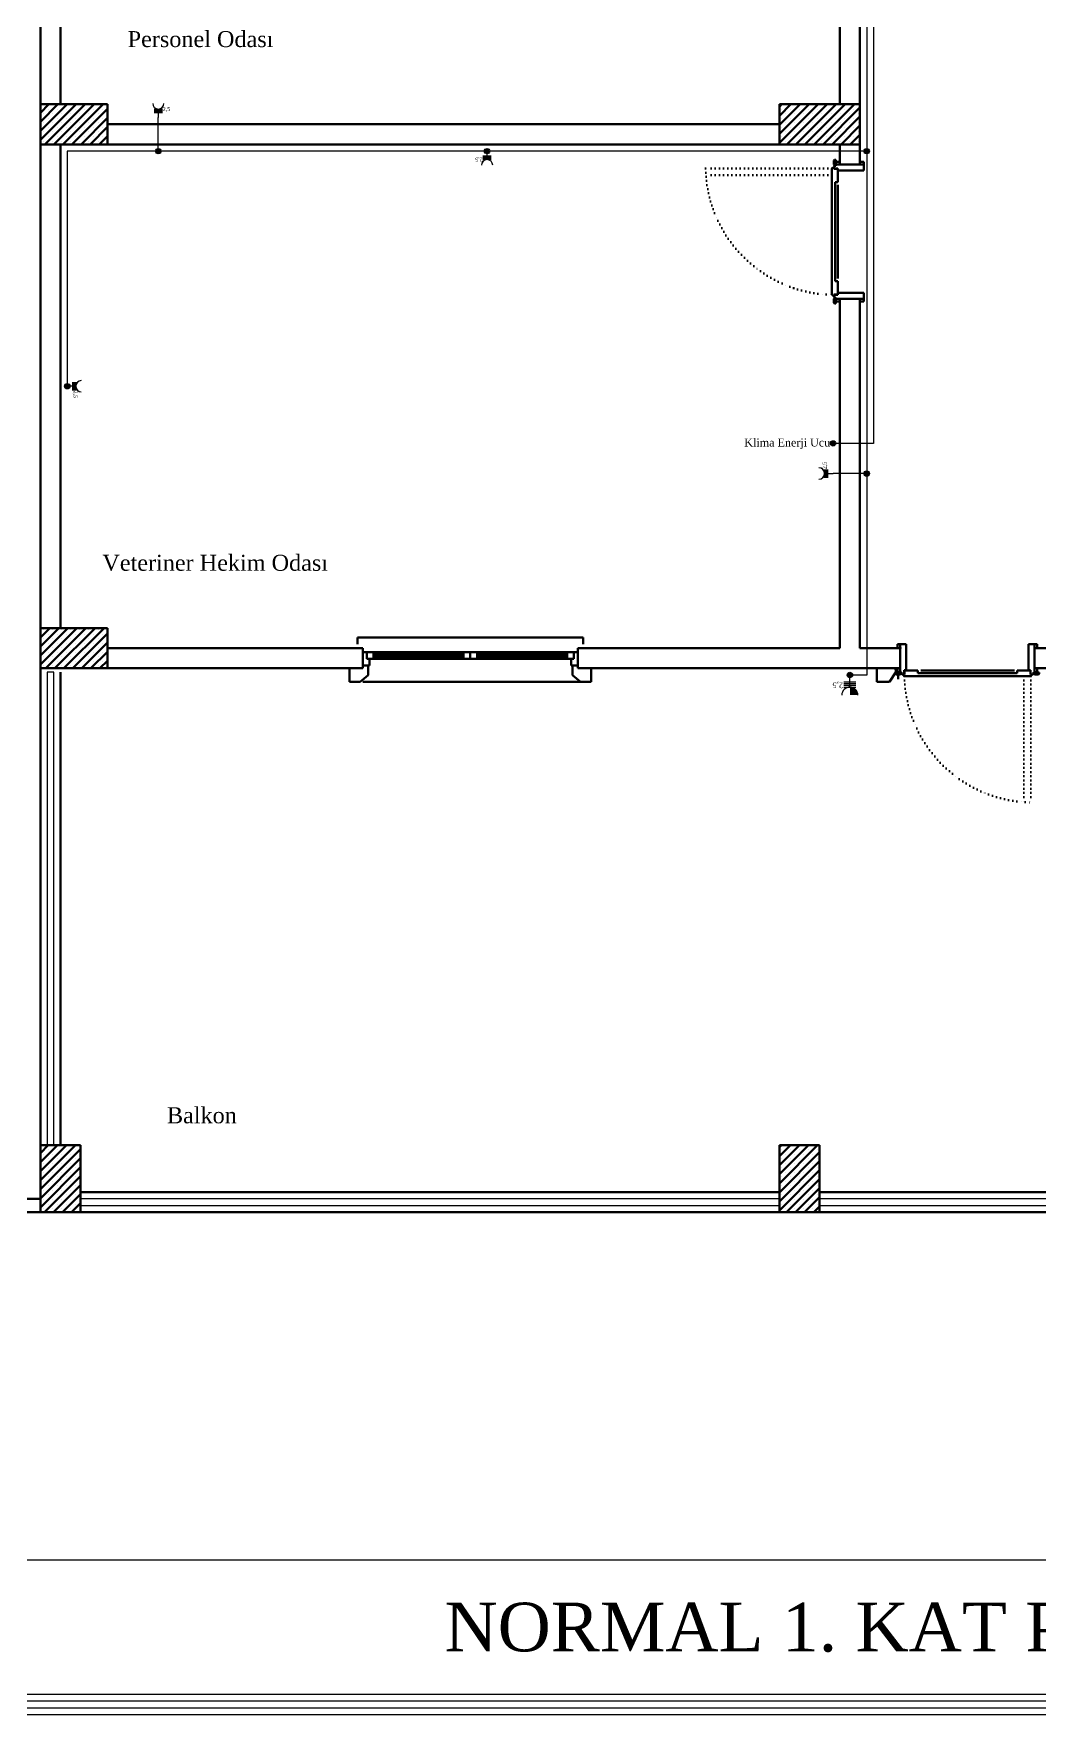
# Model space of a CAD drawing. Header units: millimetres. Extents: x 2046 to 14753, y 2361 to 29276.
# Drawn here: x 6636 to 7385, y 20202 to 21453 of the extents above; entities that cross this region are included whole.
import ezdxf

# ---------------------------------------------------------------- set-up
doc = ezdxf.new("R2010")
doc.units = ezdxf.units.MM
doc.linetypes.add('ACAD_ISO07W100', pattern=[3, 0, -3])
for name, color, linetype, lineweight in [('A.O. DUVAR', 7, 'Continuous', 50), ('priz', 12, 'Continuous', 25), ('yazi', 251, 'Continuous', 25)]:
    doc.layers.add(name, color=color, linetype=linetype, lineweight=lineweight)
doc.layers.add('aydınlatma', color=3, linetype='Continuous')
doc.layers.add('Sorti Kesiti', color=7, linetype='Continuous')
doc.styles.add('A.O. MALZEME', font='times.ttf', dxfattribs={"height": 10})
doc.styles.add('Elektrik Yazı', font='times.ttf')
doc.styles.add('Mimari Yazı', font='times.ttf')

# ---------------------------------------------------------------- blocks, each defined once
blk = doc.blocks.new('*U88')
at = {"layer": 'priz'}
for p, q in [((-5.2, 10.5), (5.2, 10.5)), ((-5.2, 9.2), (5.2, 9.2)), ((-5.2, 7.8), (5.2, 7.8)), ((-5.2, 6.4), (5.2, 6.4)), ((0, 10.5), (0, 0))]:
    blk.add_line(p, q, dxfattribs=at)
blk.add_arc((0, 17.5), 7, 180, 0, dxfattribs=at)
at = {"layer": 'Sorti Kesiti', "style": 'Mimari Yazı'}
blk.add_text('2,5', height=4.9, dxfattribs=at).set_placement((5.4, 8.1))
blk = doc.blocks.new('*U89')
at = {"layer": 'priz'}
for p, q in [((-5.2, 10.5), (5.2, 10.5)), ((-5.2, 9.2), (5.2, 9.2)), ((-5.2, 7.8), (5.2, 7.8)), ((-5.2, 6.4), (5.2, 6.4)), ((0, 10.5), (0, 0))]:
    blk.add_line(p, q, dxfattribs=at)
blk.add_arc((0, 17.5), 7, 180, 0, dxfattribs=at)
at = {"layer": 'Sorti Kesiti', "style": 'Mimari Yazı'}
blk.add_text('2,5', height=4.9, dxfattribs=at).set_placement((5.4, 8.1))
blk = doc.blocks.new('*U90')
at = {"layer": 'priz'}
for p, q in [((-5.2, 10.5), (5.2, 10.5)), ((-5.2, 9.2), (5.2, 9.2)), ((-5.2, 7.8), (5.2, 7.8)), ((-5.2, 6.4), (5.2, 6.4)), ((0, 10.5), (0, 0))]:
    blk.add_line(p, q, dxfattribs=at)
blk.add_arc((0, 17.5), 7, 180, 0, dxfattribs=at)
at = {"layer": 'Sorti Kesiti', "style": 'Mimari Yazı'}
blk.add_text('2,5', height=4.9, dxfattribs=at).set_placement((5.4, 8.1))
blk = doc.blocks.new('*U91')
at = {"layer": 'priz'}
for p, q in [((-5.2, 10.5), (5.2, 10.5)), ((-5.2, 9.2), (5.2, 9.2)), ((-5.2, 7.8), (5.2, 7.8)), ((-5.2, 6.4), (5.2, 6.4)), ((0, 10.5), (0, 0))]:
    blk.add_line(p, q, dxfattribs=at)
blk.add_arc((0, 17.5), 7, 180, 0, dxfattribs=at)
at = {"layer": 'Sorti Kesiti', "style": 'Mimari Yazı'}
blk.add_text('2,5', height=4.9, dxfattribs=at).set_placement((5.4, 8.1))
blk = doc.blocks.new('*U99')
at = {"layer": 'priz'}
for p, q in [((7.5, 15), (-7.5, 15)), ((-7.5, 12.9), (7.5, 12.9)), ((-7.5, 10.9), (7.5, 10.9)), ((-7.5, 8.9), (7.5, 8.9)), ((0, 15), (0, 0))]:
    blk.add_line(p, q, dxfattribs=at)
at = {"layer": 'priz', "const_width": 10}
blk.add_lwpolyline([(-5, 25, 0.414214), (0, 20, 1)], format="xyb", dxfattribs=at)
at = {"layer": 'priz'}
blk.add_arc((0, 25), 10, 180, 0, dxfattribs=at)
at = {"layer": 'Sorti Kesiti', "style": 'Mimari Yazı'}
blk.add_text('2,5', height=7, dxfattribs=at).set_placement((8.4, 9.3))
blk = doc.blocks.new('buat priz')
at = {"layer": 'aydınlatma'}
h = blk.add_hatch(color=1, dxfattribs=at)
h.set_gradient(color1=(153, 27, 30), color2=(248, 153, 30), tint=1)
edge = h.paths.add_edge_path()
edge.add_arc((0, 0), 2, 0, 360)
at = {"layer": 'aydınlatma', "color": 1}
blk.add_circle((0, 0), 2, dxfattribs=at)

msp = doc.modelspace()

# ---------------------------------------------------------------- linework, layer by layer
at = {"layer": 'A.O. DUVAR'}
for p, q in [((7236.152, 21655.858), (7236.152, 21400.858)), ((7251.152, 21400.858), (7251.152, 21655.858)), ((6641.152, 21400.858), (6641.152, 21505.858)), ((6656.152, 21505.858), (6656.152, 21400.858)), ((6641.152, 21450.858), (6641.152, 20575.858)), ((6641.152, 21370.858), (6641.152, 21400.858)), ((6641.152, 21400.858), (6691.152, 21400.858)), ((6656.152, 21400.858), (6641.152, 21400.858)), ((6691.152, 21400.858), (6691.152, 21370.858)), ((7191.152, 21400.858), (7251.152, 21400.858)), ((7191.152, 21370.858), (7191.152, 21400.858)), ((7191.152, 21400.858), (7251.152, 21400.858)), ((7191.152, 21370.858), (7191.152, 21400.858)), ((7236.152, 21400.858), (7251.152, 21400.858)), ((7251.152, 21400.858), (7251.152, 21370.858)), ((7251.152, 21400.858), (7251.152, 21370.858)), ((6691.152, 21385.858), (7191.152, 21385.858)), ((6691.152, 21370.858), (6691.152, 21385.858)), ((7191.152, 21385.858), (7191.152, 21370.858)), ((6691.152, 21370.858), (6641.152, 21370.858)), ((6641.152, 21010.858), (6641.152, 21370.858)), ((6641.152, 21370.858), (6656.152, 21370.858)), ((6656.152, 21370.858), (6656.152, 21010.858)), ((7191.152, 21370.858), (6691.152, 21370.858)), ((7251.152, 21370.858), (7191.152, 21370.858)), ((7251.152, 21370.858), (7191.152, 21370.858)), ((7232.152, 21359.336), (7231.652, 21358.836)), ((7233.102, 21359.336), (7232.152, 21359.336)), ((7233.102, 21355.336), (7233.102, 21359.336)), ((7236.152, 21370.858), (7251.152, 21370.858)), ((7236.152, 21355.858), (7236.152, 21370.858)), ((7251.152, 21370.858), (7251.152, 21355.858)), ((7230.225, 21352.911), (7231.091, 21353.411)), ((7230.225, 21258.858), (7230.225, 21352.911)), ((7231.091, 21353.411), (7231.591, 21353.411)), ((7231.591, 21353.411), (7231.591, 21352.786)), ((7234.591, 21352.786), (7231.591, 21352.786)), ((7231.652, 21358.836), (7231.652, 21355.836)), ((7231.652, 21355.836), (7232.152, 21355.336)), ((7231.652, 21354.411), (7232.152, 21354.911)), ((7231.652, 21352.858), (7231.652, 21354.411)), ((7234.652, 21352.858), (7231.652, 21352.858)), ((7232.152, 21355.336), (7233.102, 21355.336)), ((7232.152, 21354.911), (7233.152, 21354.911)), ((7233.152, 21355.858), (7233.152, 21357.858)), ((7233.152, 21357.858), (7236.152, 21357.858)), ((7233.152, 21354.911), (7233.152, 21355.858)), ((7233.152, 21355.858), (7236.152, 21355.858)), ((7234.591, 21352.786), (7234.591, 21349.858)), ((7234.591, 21349.858), (7234.591, 21342.858)), ((7234.652, 21351.358), (7234.652, 21352.858)), ((7254.152, 21351.358), (7234.652, 21351.358)), ((7236.152, 21357.858), (7236.152, 21355.858)), ((7236.152, 21355.858), (7251.152, 21355.858)), ((7251.152, 21355.858), (7236.152, 21355.858)), ((7254.152, 21357.858), (7251.152, 21357.858)), ((7251.152, 21357.858), (7251.152, 21355.858)), ((7251.152, 21355.858), (7254.152, 21355.858)), ((7254.152, 21355.858), (7254.152, 21357.858)), ((7254.152, 21355.858), (7254.152, 21351.358)), ((7232.591, 21342.858), (7232.591, 21269.043)), ((7234.586, 21342.858), (7232.591, 21342.858)), ((7234.591, 21340.858), (7234.591, 21271.043)), ((7234.591, 21269.043), (7232.591, 21269.043)), ((7234.591, 21269.043), (7234.591, 21259.043)), ((7254.152, 21260.358), (7234.652, 21260.358)), ((7234.652, 21260.358), (7234.652, 21258.858)), ((7254.152, 21255.858), (7254.152, 21260.358)), ((7231.091, 21258.358), (7230.225, 21258.858)), ((7231.591, 21258.358), (7231.091, 21258.358)), ((7231.591, 21258.358), (7231.591, 21259.043)), ((7231.591, 21259.043), (7234.591, 21259.043)), ((7234.652, 21258.858), (7231.652, 21258.858)), ((7231.652, 21258.858), (7231.652, 21257.381)), ((7231.652, 21257.381), (7232.152, 21256.881)), ((7231.652, 21255.881), (7232.152, 21256.381)), ((7231.652, 21252.881), (7231.652, 21255.881)), ((7232.152, 21252.381), (7231.652, 21252.881)), ((7232.152, 21256.881), (7233.152, 21256.881)), ((7232.152, 21256.381), (7233.102, 21256.381)), ((7233.102, 21252.381), (7232.152, 21252.381)), ((7233.102, 21256.381), (7233.102, 21252.381)), ((7233.152, 21256.881), (7233.152, 21255.858)), ((7233.152, 21255.858), (7236.152, 21255.858)), ((7233.152, 21255.858), (7233.152, 21253.858)), ((7233.152, 21253.858), (7236.152, 21253.858)), ((7236.152, 21255.858), (7251.152, 21255.858)), ((7236.152, 21253.858), (7236.152, 21255.858)), ((7236.152, 20995.858), (7236.152, 21255.858)), ((7236.152, 21255.858), (7251.152, 21255.858)), ((7251.152, 21253.858), (7251.152, 21255.858)), ((7251.152, 21255.858), (7254.152, 21255.858)), ((7251.152, 21255.858), (7251.152, 20995.858)), ((7254.152, 21253.858), (7251.152, 21253.858)), ((7254.152, 21255.858), (7254.152, 21253.858)), ((6641.152, 20980.858), (6641.152, 21010.858)), ((6641.152, 21010.858), (6691.152, 21010.858)), ((6656.152, 21010.858), (6641.152, 21010.858)), ((6691.152, 21010.858), (6691.152, 20980.858)), ((6877.146, 20998.858), (6877.146, 21003.858)), ((6877.146, 21003.858), (7045.146, 21003.858)), ((6877.146, 20998.858), (6877.146, 21003.858)), ((6877.146, 21003.858), (7045.146, 21003.858)), ((7045.146, 21003.858), (7045.146, 20998.858)), ((7045.146, 21003.858), (7045.146, 20998.858)), ((7281.152, 20998.858), (7279.152, 20998.858)), ((7279.152, 20998.858), (7279.152, 20995.858)), ((7281.152, 20998.858), (7285.652, 20998.858)), ((7281.152, 20995.858), (7281.152, 20998.858)), ((7285.652, 20998.858), (7285.652, 20979.358)), ((7376.652, 20998.858), (7376.652, 20979.358)), ((7381.152, 20998.858), (7376.652, 20998.858)), ((7381.152, 20998.858), (7383.152, 20998.858)), ((7381.152, 20995.858), (7381.152, 20998.858)), ((7383.152, 20998.858), (7383.152, 20995.858)), ((6691.152, 20980.858), (6691.152, 20995.858)), ((6691.152, 20995.858), (6881.146, 20995.858)), ((6881.146, 20995.858), (6881.146, 20980.858)), ((6881.146, 20982.858), (6881.146, 20992.858)), ((6881.146, 20992.858), (6884.146, 20992.858)), ((6881.146, 20982.858), (6881.146, 20992.858)), ((6881.146, 20992.858), (6884.146, 20992.858)), ((6884.146, 20992.858), (6884.146, 20987.858)), ((6884.146, 20992.858), (6889.146, 20992.858)), ((6884.146, 20987.858), (6884.146, 20992.858)), ((6884.146, 20992.858), (6884.146, 20987.858)), ((6884.146, 20992.858), (6889.146, 20992.858)), ((6884.146, 20987.858), (6884.146, 20992.858)), ((6884.146, 20987.858), (6886.146, 20987.858)), ((6889.146, 20987.858), (6884.146, 20987.858)), ((6884.146, 20987.858), (6886.146, 20987.858)), ((6889.146, 20987.858), (6884.146, 20987.858)), ((6886.146, 20987.858), (6886.146, 20982.858)), ((6886.146, 20987.858), (6886.146, 20982.858)), ((6889.146, 20992.858), (6956.146, 20992.858)), ((6889.146, 20992.858), (6889.146, 20987.858)), ((6889.146, 20992.858), (6956.146, 20992.858)), ((6889.146, 20992.858), (6889.146, 20987.858)), ((6889.146, 20991.358), (6956.146, 20991.358)), ((6889.146, 20991.358), (6956.146, 20991.358)), ((6889.146, 20990.358), (6956.146, 20990.358)), ((6889.146, 20990.358), (6956.146, 20990.358)), ((6889.146, 20989.358), (6956.146, 20989.358)), ((6889.146, 20989.358), (6956.146, 20989.358)), ((6956.146, 20987.858), (6889.146, 20987.858)), ((6956.146, 20987.858), (6889.146, 20987.858)), ((6956.146, 20992.858), (6961.146, 20992.858)), ((6956.146, 20987.858), (6956.146, 20992.858)), ((6956.146, 20992.858), (6961.146, 20992.858)), ((6956.146, 20987.858), (6956.146, 20992.858)), ((6961.146, 20987.858), (6956.146, 20987.858)), ((6961.146, 20987.858), (6956.146, 20987.858)), ((6961.146, 20992.858), (6961.146, 20987.858)), ((6966.146, 20992.858), (6961.146, 20992.858)), ((6961.146, 20992.858), (6961.146, 20987.858)), ((6961.146, 20992.858), (6961.146, 20987.858)), ((6966.146, 20992.858), (6961.146, 20992.858)), ((6961.146, 20992.858), (6961.146, 20987.858)), ((6961.146, 20987.858), (6966.146, 20987.858)), ((6961.146, 20987.858), (6966.146, 20987.858)), ((7033.146, 20992.858), (6966.146, 20992.858)), ((6966.146, 20987.858), (6966.146, 20992.858)), ((7033.146, 20992.858), (6966.146, 20992.858)), ((6966.146, 20987.858), (6966.146, 20992.858)), ((7033.146, 20991.358), (6966.146, 20991.358)), ((7033.146, 20991.358), (6966.146, 20991.358)), ((7033.146, 20990.358), (6966.146, 20990.358)), ((7033.146, 20990.358), (6966.146, 20990.358)), ((7033.146, 20989.358), (6966.146, 20989.358)), ((7033.146, 20989.358), (6966.146, 20989.358)), ((6966.146, 20987.858), (7033.146, 20987.858)), ((6966.146, 20987.858), (7033.146, 20987.858)), ((7038.146, 20992.858), (7033.146, 20992.858)), ((7033.146, 20992.858), (7033.146, 20987.858)), ((7038.146, 20992.858), (7033.146, 20992.858)), ((7033.146, 20992.858), (7033.146, 20987.858)), ((7033.146, 20987.858), (7038.146, 20987.858)), ((7033.146, 20987.858), (7038.146, 20987.858)), ((7038.146, 20987.858), (7036.146, 20987.858)), ((7036.146, 20987.858), (7036.146, 20982.858)), ((7038.146, 20987.858), (7036.146, 20987.858)), ((7036.146, 20987.858), (7036.146, 20982.858)), ((7041.146, 20992.858), (7038.146, 20992.858)), ((7038.146, 20992.858), (7038.146, 20987.858)), ((7038.146, 20987.858), (7038.146, 20992.858)), ((7041.146, 20992.858), (7038.146, 20992.858)), ((7038.146, 20992.858), (7038.146, 20987.858)), ((7038.146, 20987.858), (7038.146, 20992.858)), ((7041.146, 20995.858), (7236.152, 20995.858)), ((7041.146, 20980.858), (7041.146, 20995.858)), ((7041.146, 20982.858), (7041.146, 20992.858)), ((7041.146, 20982.858), (7041.146, 20992.858)), ((7251.152, 20995.858), (7281.152, 20995.858)), ((7279.152, 20995.858), (7281.152, 20995.858)), ((7281.152, 20980.858), (7281.152, 20995.858)), ((7281.152, 20995.858), (7281.152, 20980.858)), ((7381.152, 20980.858), (7381.152, 20995.858)), ((7383.152, 20995.858), (7381.152, 20995.858)), ((7381.152, 20995.858), (7381.152, 20980.858)), ((7401.152, 20995.858), (7381.152, 20995.858)), ((6691.152, 20980.858), (6641.152, 20980.858)), ((6641.152, 20575.858), (6641.152, 20977.858)), ((6656.152, 20625.858), (6656.152, 20977.858)), ((6881.146, 20980.858), (6691.152, 20980.858)), ((6886.146, 20982.858), (6881.146, 20982.858)), ((6886.146, 20982.858), (6881.146, 20982.858)), ((7036.146, 20982.858), (7041.146, 20982.858)), ((7036.146, 20982.858), (7041.146, 20982.858)), ((7236.152, 20980.858), (7041.146, 20980.858)), ((7251.152, 20980.858), (7236.152, 20980.858)), ((7236.152, 20980.858), (7236.152, 20980.858)), ((7281.152, 20980.858), (7251.152, 20980.858)), ((7251.152, 20980.858), (7251.152, 20980.858)), ((7281.675, 20977.808), (7277.675, 20977.808)), ((7277.675, 20977.808), (7277.675, 20976.858)), ((7277.675, 20976.858), (7278.175, 20976.358)), ((7278.175, 20976.358), (7281.175, 20976.358)), ((7279.152, 20977.858), (7279.152, 20980.858)), ((7279.152, 20980.858), (7281.152, 20980.858)), ((7281.152, 20977.858), (7279.152, 20977.858)), ((7279.675, 20977.808), (7279.675, 20972.858)), ((7281.152, 20977.858), (7281.152, 20980.858)), ((7282.175, 20977.858), (7281.152, 20977.858)), ((7281.175, 20976.358), (7281.675, 20976.858)), ((7281.675, 20976.858), (7281.675, 20977.808)), ((7282.175, 20976.858), (7282.175, 20977.858)), ((7282.675, 20976.358), (7282.175, 20976.858)), ((7284.152, 20976.358), (7282.675, 20976.358)), ((7283.652, 20976.297), (7283.652, 20975.797)), ((7283.652, 20976.297), (7284.337, 20976.297)), ((7283.652, 20975.797), (7284.152, 20974.931)), ((7285.652, 20979.358), (7284.152, 20979.358)), ((7284.152, 20979.358), (7284.152, 20976.358)), ((7284.152, 20974.931), (7378.205, 20974.931)), ((7284.337, 20976.297), (7284.337, 20979.297)), ((7294.337, 20979.297), (7284.337, 20979.297)), ((7294.337, 20979.297), (7294.337, 20977.297)), ((7368.152, 20977.297), (7294.337, 20977.297)), ((7366.152, 20979.297), (7296.337, 20979.297)), ((7375.152, 20979.297), (7368.152, 20979.297)), ((7368.152, 20979.292), (7368.152, 20977.297)), ((7378.08, 20979.297), (7375.152, 20979.297)), ((7376.652, 20979.358), (7378.152, 20979.358)), ((7378.08, 20979.297), (7378.08, 20976.297)), ((7378.705, 20976.297), (7378.08, 20976.297)), ((7378.152, 20979.358), (7378.152, 20976.358)), ((7378.152, 20976.358), (7379.705, 20976.358)), ((7378.205, 20974.931), (7378.705, 20975.797)), ((7378.705, 20975.797), (7378.705, 20976.297)), ((7379.705, 20976.358), (7380.205, 20976.858)), ((7380.205, 20977.858), (7381.152, 20977.858)), ((7380.205, 20976.858), (7380.205, 20977.858)), ((7380.63, 20977.808), (7384.63, 20977.808)), ((7380.63, 20976.858), (7380.63, 20977.808)), ((7381.13, 20976.358), (7380.63, 20976.858)), ((7384.13, 20976.358), (7381.13, 20976.358)), ((7383.152, 20980.858), (7381.152, 20980.858)), ((7381.152, 20977.858), (7381.152, 20980.858)), ((7381.152, 20980.858), (7401.152, 20980.858)), ((7381.152, 20977.858), (7383.152, 20977.858)), ((7383.152, 20977.858), (7383.152, 20980.858)), ((7384.63, 20976.858), (7384.13, 20976.358)), ((7384.63, 20977.808), (7384.63, 20976.858)), ((6881.131, 20970.858), (7043.161, 20970.858)), ((6881.131, 20970.858), (7043.161, 20970.858)), ((6641.152, 20625.858), (6671.152, 20625.858)), ((6641.152, 20575.858), (6641.152, 20625.858)), ((6671.152, 20625.858), (6671.152, 20575.858)), ((7191.152, 20625.858), (7221.152, 20625.858)), ((7191.152, 20575.858), (7191.152, 20625.858)), ((7191.152, 20575.858), (7191.152, 20625.858)), ((7191.152, 20625.858), (7221.152, 20625.858)), ((7221.152, 20625.858), (7221.152, 20575.858)), ((7221.152, 20625.858), (7221.152, 20575.858)), ((6101.152, 20585.858), (6641.152, 20585.858)), ((7191.152, 20590.858), (6671.152, 20590.858)), ((7401.152, 20590.858), (7221.152, 20590.858)), ((6091.152, 20575.858), (6641.152, 20575.858)), ((8041.152, 20575.858), (6641.152, 20575.858)), ((6641.152, 20575.858), (6641.152, 20575.858)), ((6671.152, 20575.858), (6641.152, 20575.858)), ((7221.152, 20575.858), (7191.152, 20575.858)), ((7221.152, 20575.858), (7191.152, 20575.858))]:
    msp.add_line(p, q, dxfattribs=at)
at = {"layer": 'A.O. DUVAR', "linetype": 'Continuous', "ltscale": 10}
for p, q in [((6641.152, 21394.47), (6647.541, 21400.858)), ((6641.152, 21387.735), (6654.276, 21400.858)), ((6641.152, 21381), (6661.011, 21400.858)), ((6641.152, 21374.264), (6667.746, 21400.858)), ((6643.66, 21400.345), (6643.66, 21400.345)), ((6644.481, 21370.858), (6674.481, 21400.858)), ((6647.027, 21396.977), (6647.027, 21396.977)), ((6650.395, 21400.345), (6650.395, 21400.345)), ((6651.217, 21370.858), (6681.217, 21400.858)), ((6653.762, 21396.977), (6653.762, 21396.977)), ((6657.13, 21400.345), (6657.13, 21400.345)), ((6657.952, 21370.858), (6687.952, 21400.858)), ((6660.497, 21396.977), (6660.497, 21396.977)), ((6663.865, 21400.345), (6663.865, 21400.345)), ((6664.687, 21370.858), (6691.152, 21397.324)), ((6667.233, 21396.977), (6667.233, 21396.977)), ((6670.6, 21400.345), (6670.6, 21400.345)), ((6673.968, 21396.977), (6673.968, 21396.977)), ((6677.335, 21400.345), (6677.335, 21400.345)), ((6680.703, 21396.977), (6680.703, 21396.977)), ((6684.071, 21400.345), (6684.071, 21400.345)), ((6687.438, 21396.977), (6687.438, 21396.977)), ((6690.806, 21400.345), (6690.806, 21400.345)), ((7191.152, 21398.919), (7193.091, 21400.858)), ((7191.152, 21392.184), (7199.826, 21400.858)), ((7191.152, 21385.449), (7206.562, 21400.858)), ((7191.152, 21378.714), (7213.297, 21400.858)), ((7191.152, 21371.979), (7220.032, 21400.858)), ((7192.578, 21396.977), (7192.578, 21396.977)), ((7195.945, 21400.345), (7195.945, 21400.345)), ((7196.767, 21370.858), (7226.767, 21400.858)), ((7199.313, 21396.977), (7199.313, 21396.977)), ((7202.68, 21400.345), (7202.68, 21400.345)), ((7203.502, 21370.858), (7233.502, 21400.858)), ((7206.048, 21396.977), (7206.048, 21396.977)), ((7209.416, 21400.345), (7209.416, 21400.345)), ((7210.238, 21370.858), (7240.238, 21400.858)), ((7212.783, 21396.977), (7212.783, 21396.977)), ((7216.151, 21400.345), (7216.151, 21400.345)), ((7216.973, 21370.858), (7246.973, 21400.858)), ((7219.518, 21396.977), (7219.518, 21396.977)), ((7222.886, 21400.345), (7222.886, 21400.345)), ((7223.708, 21370.858), (7251.152, 21398.303)), ((7226.254, 21396.977), (7226.254, 21396.977)), ((7229.621, 21400.345), (7229.621, 21400.345)), ((7232.989, 21396.977), (7232.989, 21396.977)), ((7236.356, 21400.345), (7236.356, 21400.345)), ((7239.724, 21396.977), (7239.724, 21396.977)), ((7243.092, 21400.345), (7243.092, 21400.345)), ((7246.459, 21396.977), (7246.459, 21396.977)), ((7249.827, 21400.345), (7249.827, 21400.345)), ((6643.66, 21393.61), (6643.66, 21393.61)), ((6643.66, 21386.874), (6643.66, 21386.874)), ((6647.027, 21390.242), (6647.027, 21390.242)), ((6650.395, 21393.61), (6650.395, 21393.61)), ((6650.395, 21386.874), (6650.395, 21386.874)), ((6653.762, 21390.242), (6653.762, 21390.242)), ((6657.13, 21393.61), (6657.13, 21393.61)), ((6657.13, 21386.874), (6657.13, 21386.874)), ((6660.497, 21390.242), (6660.497, 21390.242)), ((6663.865, 21393.61), (6663.865, 21393.61)), ((6663.865, 21386.874), (6663.865, 21386.874)), ((6667.233, 21390.242), (6667.233, 21390.242)), ((6670.6, 21393.61), (6670.6, 21393.61)), ((6670.6, 21386.874), (6670.6, 21386.874)), ((6671.422, 21370.858), (6691.152, 21390.588)), ((6673.968, 21390.242), (6673.968, 21390.242)), ((6677.335, 21393.61), (6677.335, 21393.61)), ((6677.335, 21386.874), (6677.335, 21386.874)), ((6680.703, 21390.242), (6680.703, 21390.242)), ((6684.071, 21393.61), (6684.071, 21393.61)), ((6684.071, 21386.874), (6684.071, 21386.874)), ((6687.438, 21390.242), (6687.438, 21390.242)), ((6690.806, 21393.61), (6690.806, 21393.61)), ((6690.806, 21386.874), (6690.806, 21386.874)), ((7192.578, 21390.242), (7192.578, 21390.242)), ((7195.945, 21393.61), (7195.945, 21393.61)), ((7195.945, 21386.874), (7195.945, 21386.874)), ((7199.313, 21390.242), (7199.313, 21390.242)), ((7202.68, 21393.61), (7202.68, 21393.61)), ((7202.68, 21386.874), (7202.68, 21386.874)), ((7206.048, 21390.242), (7206.048, 21390.242)), ((7209.416, 21393.61), (7209.416, 21393.61)), ((7209.416, 21386.874), (7209.416, 21386.874)), ((7212.783, 21390.242), (7212.783, 21390.242)), ((7216.151, 21393.61), (7216.151, 21393.61)), ((7216.151, 21386.874), (7216.151, 21386.874)), ((7219.518, 21390.242), (7219.518, 21390.242)), ((7222.886, 21393.61), (7222.886, 21393.61)), ((7222.886, 21386.874), (7222.886, 21386.874)), ((7226.254, 21390.242), (7226.254, 21390.242)), ((7229.621, 21393.61), (7229.621, 21393.61)), ((7229.621, 21386.874), (7229.621, 21386.874)), ((7230.443, 21370.858), (7251.152, 21391.568)), ((7232.989, 21390.242), (7232.989, 21390.242)), ((7236.356, 21393.61), (7236.356, 21393.61)), ((7236.356, 21386.874), (7236.356, 21386.874)), ((7237.178, 21370.858), (7251.152, 21384.832)), ((7239.724, 21390.242), (7239.724, 21390.242)), ((7243.092, 21393.61), (7243.092, 21393.61)), ((7243.092, 21386.874), (7243.092, 21386.874)), ((7246.459, 21390.242), (7246.459, 21390.242)), ((7249.827, 21393.61), (7249.827, 21393.61)), ((7249.827, 21386.874), (7249.827, 21386.874)), ((6643.66, 21380.139), (6643.66, 21380.139)), ((6643.66, 21373.404), (6643.66, 21373.404)), ((6647.027, 21383.507), (6647.027, 21383.507)), ((6647.027, 21376.772), (6647.027, 21376.772)), ((6650.395, 21380.139), (6650.395, 21380.139)), ((6650.395, 21373.404), (6650.395, 21373.404)), ((6653.762, 21383.507), (6653.762, 21383.507)), ((6653.762, 21376.772), (6653.762, 21376.772)), ((6657.13, 21380.139), (6657.13, 21380.139)), ((6657.13, 21373.404), (6657.13, 21373.404)), ((6660.497, 21383.507), (6660.497, 21383.507)), ((6660.497, 21376.772), (6660.497, 21376.772)), ((6663.865, 21380.139), (6663.865, 21380.139)), ((6663.865, 21373.404), (6663.865, 21373.404)), ((6667.233, 21383.507), (6667.233, 21383.507)), ((6667.233, 21376.772), (6667.233, 21376.772)), ((6670.6, 21380.139), (6670.6, 21380.139)), ((6670.6, 21373.404), (6670.6, 21373.404)), ((6673.968, 21383.507), (6673.968, 21383.507)), ((6673.968, 21376.772), (6673.968, 21376.772)), ((6677.335, 21380.139), (6677.335, 21380.139)), ((6677.335, 21373.404), (6677.335, 21373.404)), ((6678.157, 21370.858), (6691.152, 21383.853)), ((6680.703, 21383.507), (6680.703, 21383.507)), ((6680.703, 21376.772), (6680.703, 21376.772)), ((6684.071, 21380.139), (6684.071, 21380.139)), ((6684.071, 21373.404), (6684.071, 21373.404)), ((6684.893, 21370.858), (6691.152, 21377.118)), ((6687.438, 21383.507), (6687.438, 21383.507)), ((6687.438, 21376.772), (6687.438, 21376.772)), ((6690.806, 21380.139), (6690.806, 21380.139)), ((6690.806, 21373.404), (6690.806, 21373.404)), ((7192.578, 21383.507), (7192.578, 21383.507)), ((7192.578, 21376.772), (7192.578, 21376.772)), ((7195.945, 21380.139), (7195.945, 21380.139)), ((7195.945, 21373.404), (7195.945, 21373.404)), ((7199.313, 21383.507), (7199.313, 21383.507)), ((7199.313, 21376.772), (7199.313, 21376.772)), ((7202.68, 21380.139), (7202.68, 21380.139)), ((7202.68, 21373.404), (7202.68, 21373.404)), ((7206.048, 21383.507), (7206.048, 21383.507)), ((7206.048, 21376.772), (7206.048, 21376.772)), ((7209.416, 21380.139), (7209.416, 21380.139)), ((7209.416, 21373.404), (7209.416, 21373.404)), ((7212.783, 21383.507), (7212.783, 21383.507)), ((7212.783, 21376.772), (7212.783, 21376.772)), ((7216.151, 21380.139), (7216.151, 21380.139)), ((7216.151, 21373.404), (7216.151, 21373.404)), ((7219.518, 21383.507), (7219.518, 21383.507)), ((7219.518, 21376.772), (7219.518, 21376.772)), ((7222.886, 21380.139), (7222.886, 21380.139)), ((7222.886, 21373.404), (7222.886, 21373.404)), ((7226.254, 21383.507), (7226.254, 21383.507)), ((7226.254, 21376.772), (7226.254, 21376.772)), ((7229.621, 21380.139), (7229.621, 21380.139)), ((7229.621, 21373.404), (7229.621, 21373.404)), ((7232.989, 21383.507), (7232.989, 21383.507)), ((7232.989, 21376.772), (7232.989, 21376.772)), ((7236.356, 21380.139), (7236.356, 21380.139)), ((7236.356, 21373.404), (7236.356, 21373.404)), ((7239.724, 21383.507), (7239.724, 21383.507)), ((7239.724, 21376.772), (7239.724, 21376.772)), ((7243.092, 21380.139), (7243.092, 21380.139)), ((7243.092, 21373.404), (7243.092, 21373.404)), ((7243.913, 21370.858), (7251.152, 21378.097)), ((7246.459, 21383.507), (7246.459, 21383.507)), ((7246.459, 21376.772), (7246.459, 21376.772)), ((7249.827, 21380.139), (7249.827, 21380.139)), ((7249.827, 21373.404), (7249.827, 21373.404)), ((7250.649, 21370.858), (7251.152, 21371.362)), ((6641.152, 21010.564), (6641.447, 21010.858)), ((6641.152, 21003.829), (6648.182, 21010.858)), ((6641.152, 20997.094), (6654.917, 21010.858)), ((6641.152, 20990.358), (6661.652, 21010.858)), ((6641.152, 20983.623), (6668.387, 21010.858)), ((6643.66, 21009.704), (6643.66, 21009.704)), ((6645.123, 20980.858), (6675.123, 21010.858)), ((6650.395, 21009.704), (6650.395, 21009.704)), ((6651.858, 20980.858), (6681.858, 21010.858)), ((6657.13, 21009.704), (6657.13, 21009.704)), ((6658.593, 20980.858), (6688.593, 21010.858)), ((6663.865, 21009.704), (6663.865, 21009.704)), ((6670.6, 21009.704), (6670.6, 21009.704)), ((6677.335, 21009.704), (6677.335, 21009.704)), ((6684.071, 21009.704), (6684.071, 21009.704)), ((6690.806, 21009.704), (6690.806, 21009.704)), ((6643.66, 21002.968), (6643.66, 21002.968)), ((6647.027, 21006.336), (6647.027, 21006.336)), ((6647.027, 20999.601), (6647.027, 20999.601)), ((6650.395, 21002.968), (6650.395, 21002.968)), ((6653.762, 21006.336), (6653.762, 21006.336)), ((6653.762, 20999.601), (6653.762, 20999.601)), ((6657.13, 21002.968), (6657.13, 21002.968)), ((6660.497, 21006.336), (6660.497, 21006.336)), ((6660.497, 20999.601), (6660.497, 20999.601)), ((6663.865, 21002.968), (6663.865, 21002.968)), ((6665.328, 20980.858), (6691.152, 21006.683)), ((6667.233, 21006.336), (6667.233, 21006.336)), ((6667.233, 20999.601), (6667.233, 20999.601)), ((6670.6, 21002.968), (6670.6, 21002.968)), ((6672.063, 20980.858), (6691.152, 20999.947)), ((6673.968, 21006.336), (6673.968, 21006.336)), ((6673.968, 20999.601), (6673.968, 20999.601)), ((6677.335, 21002.968), (6677.335, 21002.968)), ((6680.703, 21006.336), (6680.703, 21006.336)), ((6680.703, 20999.601), (6680.703, 20999.601)), ((6684.071, 21002.968), (6684.071, 21002.968)), ((6687.438, 21006.336), (6687.438, 21006.336)), ((6687.438, 20999.601), (6687.438, 20999.601)), ((6690.806, 21002.968), (6690.806, 21002.968)), ((6643.66, 20996.233), (6643.66, 20996.233)), ((6643.66, 20989.498), (6643.66, 20989.498)), ((6647.027, 20992.866), (6647.027, 20992.866)), ((6647.027, 20986.13), (6647.027, 20986.13)), ((6650.395, 20996.233), (6650.395, 20996.233)), ((6650.395, 20989.498), (6650.395, 20989.498)), ((6653.762, 20992.866), (6653.762, 20992.866)), ((6653.762, 20986.13), (6653.762, 20986.13)), ((6657.13, 20996.233), (6657.13, 20996.233)), ((6657.13, 20989.498), (6657.13, 20989.498)), ((6660.497, 20992.866), (6660.497, 20992.866)), ((6660.497, 20986.13), (6660.497, 20986.13)), ((6663.865, 20996.233), (6663.865, 20996.233)), ((6663.865, 20989.498), (6663.865, 20989.498)), ((6667.233, 20992.866), (6667.233, 20992.866)), ((6667.233, 20986.13), (6667.233, 20986.13)), ((6670.6, 20996.233), (6670.6, 20996.233)), ((6670.6, 20989.498), (6670.6, 20989.498)), ((6673.968, 20992.866), (6673.968, 20992.866)), ((6673.968, 20986.13), (6673.968, 20986.13)), ((6677.335, 20996.233), (6677.335, 20996.233)), ((6677.335, 20989.498), (6677.335, 20989.498)), ((6678.799, 20980.858), (6691.152, 20993.212)), ((6680.703, 20992.866), (6680.703, 20992.866)), ((6680.703, 20986.13), (6680.703, 20986.13)), ((6684.071, 20996.233), (6684.071, 20996.233)), ((6684.071, 20989.498), (6684.071, 20989.498)), ((6685.534, 20980.858), (6691.152, 20986.477)), ((6687.438, 20992.866), (6687.438, 20992.866)), ((6687.438, 20986.13), (6687.438, 20986.13)), ((6690.806, 20996.233), (6690.806, 20996.233)), ((6690.806, 20989.498), (6690.806, 20989.498)), ((6643.66, 20982.763), (6643.66, 20982.763)), ((6650.395, 20982.763), (6650.395, 20982.763)), ((6657.13, 20982.763), (6657.13, 20982.763)), ((6663.865, 20982.763), (6663.865, 20982.763)), ((6670.6, 20982.763), (6670.6, 20982.763)), ((6677.335, 20982.763), (6677.335, 20982.763)), ((6684.071, 20982.763), (6684.071, 20982.763)), ((6690.806, 20982.763), (6690.806, 20982.763)), ((6641.152, 20619.923), (6647.088, 20625.858)), ((6641.152, 20613.188), (6653.823, 20625.858)), ((6641.152, 20606.453), (6660.558, 20625.858)), ((6641.152, 20599.717), (6667.293, 20625.858)), ((6641.152, 20592.982), (6671.152, 20622.982)), ((6643.66, 20625.798), (6643.66, 20625.798)), ((6647.027, 20622.43), (6647.027, 20622.43)), ((6650.395, 20625.798), (6650.395, 20625.798)), ((6653.762, 20622.43), (6653.762, 20622.43)), ((6657.13, 20625.798), (6657.13, 20625.798)), ((6660.497, 20622.43), (6660.497, 20622.43)), ((6663.865, 20625.798), (6663.865, 20625.798)), ((6667.233, 20622.43), (6667.233, 20622.43)), ((6670.6, 20625.798), (6670.6, 20625.798)), ((7191.152, 20624.372), (7192.638, 20625.858)), ((7191.152, 20617.637), (7199.373, 20625.858)), ((7191.152, 20610.902), (7206.109, 20625.858)), ((7191.152, 20604.167), (7212.844, 20625.858)), ((7191.152, 20597.432), (7219.579, 20625.858)), ((7192.578, 20622.43), (7192.578, 20622.43)), ((7195.945, 20625.798), (7195.945, 20625.798)), ((7199.313, 20622.43), (7199.313, 20622.43)), ((7202.68, 20625.798), (7202.68, 20625.798)), ((7206.048, 20622.43), (7206.048, 20622.43)), ((7209.416, 20625.798), (7209.416, 20625.798)), ((7212.783, 20622.43), (7212.783, 20622.43)), ((7216.151, 20625.798), (7216.151, 20625.798)), ((7219.518, 20622.43), (7219.518, 20622.43)), ((6641.152, 20586.247), (6671.152, 20616.247)), ((6641.152, 20579.512), (6671.152, 20609.512)), ((6643.66, 20619.063), (6643.66, 20619.063)), ((6643.66, 20612.327), (6643.66, 20612.327)), ((6647.027, 20615.695), (6647.027, 20615.695)), ((6647.027, 20608.96), (6647.027, 20608.96)), ((6650.395, 20619.063), (6650.395, 20619.063)), ((6650.395, 20612.327), (6650.395, 20612.327)), ((6653.762, 20615.695), (6653.762, 20615.695)), ((6653.762, 20608.96), (6653.762, 20608.96)), ((6657.13, 20619.063), (6657.13, 20619.063)), ((6657.13, 20612.327), (6657.13, 20612.327)), ((6660.497, 20615.695), (6660.497, 20615.695)), ((6660.497, 20608.96), (6660.497, 20608.96)), ((6663.865, 20619.063), (6663.865, 20619.063)), ((6663.865, 20612.327), (6663.865, 20612.327)), ((6667.233, 20615.695), (6667.233, 20615.695)), ((6667.233, 20608.96), (6667.233, 20608.96)), ((6670.6, 20619.063), (6670.6, 20619.063)), ((6670.6, 20612.327), (6670.6, 20612.327)), ((7191.152, 20590.696), (7221.152, 20620.696)), ((7191.152, 20583.961), (7221.152, 20613.961)), ((7192.578, 20615.695), (7192.578, 20615.695)), ((7192.578, 20608.96), (7192.578, 20608.96)), ((7195.945, 20619.063), (7195.945, 20619.063)), ((7195.945, 20612.327), (7195.945, 20612.327)), ((7199.313, 20615.695), (7199.313, 20615.695)), ((7199.313, 20608.96), (7199.313, 20608.96)), ((7202.68, 20619.063), (7202.68, 20619.063)), ((7202.68, 20612.327), (7202.68, 20612.327)), ((7206.048, 20615.695), (7206.048, 20615.695)), ((7206.048, 20608.96), (7206.048, 20608.96)), ((7209.416, 20619.063), (7209.416, 20619.063)), ((7209.416, 20612.327), (7209.416, 20612.327)), ((7212.783, 20615.695), (7212.783, 20615.695)), ((7212.783, 20608.96), (7212.783, 20608.96)), ((7216.151, 20619.063), (7216.151, 20619.063)), ((7216.151, 20612.327), (7216.151, 20612.327)), ((7219.518, 20615.695), (7219.518, 20615.695)), ((7219.518, 20608.96), (7219.518, 20608.96)), ((6643.66, 20605.592), (6643.66, 20605.592)), ((6643.66, 20598.857), (6643.66, 20598.857)), ((6644.234, 20575.858), (6671.152, 20602.777)), ((6647.027, 20602.225), (6647.027, 20602.225)), ((6650.395, 20605.592), (6650.395, 20605.592)), ((6650.395, 20598.857), (6650.395, 20598.857)), ((6650.969, 20575.858), (6671.152, 20596.041)), ((6653.762, 20602.225), (6653.762, 20602.225)), ((6657.13, 20605.592), (6657.13, 20605.592)), ((6657.13, 20598.857), (6657.13, 20598.857)), ((6660.497, 20602.225), (6660.497, 20602.225)), ((6663.865, 20605.592), (6663.865, 20605.592)), ((6663.865, 20598.857), (6663.865, 20598.857)), ((6667.233, 20602.225), (6667.233, 20602.225)), ((6670.6, 20605.592), (6670.6, 20605.592)), ((6670.6, 20598.857), (6670.6, 20598.857)), ((7191.152, 20577.226), (7221.152, 20607.226)), ((7192.578, 20602.225), (7192.578, 20602.225)), ((7195.945, 20605.592), (7195.945, 20605.592)), ((7195.945, 20598.857), (7195.945, 20598.857)), ((7196.52, 20575.858), (7221.152, 20600.491)), ((7199.313, 20602.225), (7199.313, 20602.225)), ((7202.68, 20605.592), (7202.68, 20605.592)), ((7202.68, 20598.857), (7202.68, 20598.857)), ((7206.048, 20602.225), (7206.048, 20602.225)), ((7209.416, 20605.592), (7209.416, 20605.592)), ((7209.416, 20598.857), (7209.416, 20598.857)), ((7212.783, 20602.225), (7212.783, 20602.225)), ((7216.151, 20605.592), (7216.151, 20605.592)), ((7216.151, 20598.857), (7216.151, 20598.857)), ((7219.518, 20602.225), (7219.518, 20602.225)), ((6643.66, 20592.122), (6643.66, 20592.122)), ((6643.66, 20585.387), (6643.66, 20585.387)), ((6647.027, 20595.489), (6647.027, 20595.489)), ((6647.027, 20588.754), (6647.027, 20588.754)), ((6650.395, 20592.122), (6650.395, 20592.122)), ((6650.395, 20585.387), (6650.395, 20585.387)), ((6653.762, 20595.489), (6653.762, 20595.489)), ((6653.762, 20588.754), (6653.762, 20588.754)), ((6657.13, 20592.122), (6657.13, 20592.122)), ((6657.13, 20585.387), (6657.13, 20585.387)), ((6657.704, 20575.858), (6671.152, 20589.306)), ((6660.497, 20595.489), (6660.497, 20595.489)), ((6660.497, 20588.754), (6660.497, 20588.754)), ((6663.865, 20592.122), (6663.865, 20592.122)), ((6663.865, 20585.387), (6663.865, 20585.387)), ((6667.233, 20595.489), (6667.233, 20595.489)), ((6667.233, 20588.754), (6667.233, 20588.754)), ((6670.6, 20592.122), (6670.6, 20592.122)), ((6670.6, 20585.387), (6670.6, 20585.387)), ((7192.578, 20595.489), (7192.578, 20595.489)), ((7192.578, 20588.754), (7192.578, 20588.754)), ((7195.945, 20592.122), (7195.945, 20592.122)), ((7195.945, 20585.387), (7195.945, 20585.387)), ((7199.313, 20595.489), (7199.313, 20595.489)), ((7199.313, 20588.754), (7199.313, 20588.754)), ((7202.68, 20592.122), (7202.68, 20592.122)), ((7202.68, 20585.387), (7202.68, 20585.387)), ((7203.255, 20575.858), (7221.152, 20593.756)), ((7206.048, 20595.489), (7206.048, 20595.489)), ((7206.048, 20588.754), (7206.048, 20588.754)), ((7209.416, 20592.122), (7209.416, 20592.122)), ((7209.416, 20585.387), (7209.416, 20585.387)), ((7209.99, 20575.858), (7221.152, 20587.02)), ((7212.783, 20595.489), (7212.783, 20595.489)), ((7212.783, 20588.754), (7212.783, 20588.754)), ((7216.151, 20592.122), (7216.151, 20592.122)), ((7216.151, 20585.387), (7216.151, 20585.387)), ((7219.518, 20595.489), (7219.518, 20595.489)), ((7219.518, 20588.754), (7219.518, 20588.754)), ((6643.66, 20578.651), (6643.66, 20578.651)), ((6647.027, 20582.019), (6647.027, 20582.019)), ((6650.395, 20578.651), (6650.395, 20578.651)), ((6653.762, 20582.019), (6653.762, 20582.019)), ((6657.13, 20578.651), (6657.13, 20578.651)), ((6660.497, 20582.019), (6660.497, 20582.019)), ((6663.865, 20578.651), (6663.865, 20578.651)), ((6664.44, 20575.858), (6671.152, 20582.571)), ((6667.233, 20582.019), (6667.233, 20582.019)), ((6670.6, 20578.651), (6670.6, 20578.651)), ((7192.578, 20582.019), (7192.578, 20582.019)), ((7195.945, 20578.651), (7195.945, 20578.651)), ((7199.313, 20582.019), (7199.313, 20582.019)), ((7202.68, 20578.651), (7202.68, 20578.651)), ((7206.048, 20582.019), (7206.048, 20582.019)), ((7209.416, 20578.651), (7209.416, 20578.651)), ((7212.783, 20582.019), (7212.783, 20582.019)), ((7216.151, 20578.651), (7216.151, 20578.651)), ((7216.725, 20575.858), (7221.152, 20580.285)), ((7219.518, 20582.019), (7219.518, 20582.019))]:
    msp.add_line(p, q, dxfattribs=at)
at = {"layer": 'A.O. DUVAR', "linetype": 'ACAD_ISO07W100'}
for p, q in [((7230.225, 21352.911), (7136.225, 21352.911)), ((7230.225, 21347.911), (7136.225, 21347.911)), ((7373.205, 20974.931), (7373.205, 20880.931)), ((7378.205, 20974.931), (7378.205, 20880.931))]:
    msp.add_line(p, q, dxfattribs=at)
at = {"layer": 'A.O. DUVAR', "lineweight": 25, "ltscale": 4}
for p, q in [((6651.152, 20977.858), (6646.152, 20977.858)), ((6646.152, 20977.858), (6646.152, 20625.858)), ((6651.152, 20625.858), (6651.152, 20977.858)), ((6646.152, 20625.858), (6651.152, 20625.858)), ((7191.152, 20585.858), (6671.152, 20585.858)), ((6671.152, 20585.858), (6671.152, 20580.858)), ((7191.152, 20580.858), (7191.152, 20585.858)), ((7401.152, 20585.858), (7221.152, 20585.858)), ((7221.152, 20585.858), (7221.152, 20580.858)), ((6671.152, 20580.858), (7191.152, 20580.858)), ((7221.152, 20580.858), (7401.152, 20580.858))]:
    msp.add_line(p, q, dxfattribs=at)
at = {"layer": 'A.O. DUVAR', "ltscale": 100}
for p, q in [((6871.146, 20970.858), (6871.146, 20980.858)), ((6871.146, 20980.858), (6881.146, 20980.858)), ((6871.146, 20970.858), (6871.146, 20980.858)), ((6871.146, 20980.858), (6881.146, 20980.858)), ((6885.146, 20975.656), (6879.131, 20970.858)), ((6885.146, 20975.656), (6879.131, 20970.858)), ((6881.146, 20980.858), (6881.146, 20982.858)), ((6881.146, 20982.858), (6885.146, 20982.858)), ((6881.146, 20980.858), (6881.146, 20982.858)), ((6881.146, 20982.858), (6885.146, 20982.858)), ((6885.146, 20982.858), (6885.146, 20975.656)), ((6885.146, 20982.858), (6885.146, 20975.656)), ((7041.146, 20982.858), (7037.146, 20982.858)), ((7037.146, 20982.858), (7037.146, 20975.656)), ((7041.146, 20982.858), (7037.146, 20982.858)), ((7037.146, 20982.858), (7037.146, 20975.656)), ((7037.146, 20975.656), (7043.161, 20970.858)), ((7037.146, 20975.656), (7043.161, 20970.858)), ((7041.146, 20980.858), (7041.146, 20982.858)), ((7041.146, 20980.858), (7041.146, 20982.858)), ((7051.146, 20980.858), (7041.146, 20980.858)), ((7051.146, 20980.858), (7041.146, 20980.858)), ((7051.146, 20970.858), (7051.146, 20980.858)), ((7051.146, 20970.858), (7051.146, 20980.858)), ((7263.675, 20970.858), (7263.675, 20980.858)), ((7263.675, 20980.858), (7273.675, 20980.858)), ((7263.675, 20970.858), (7263.675, 20980.858)), ((7263.675, 20980.858), (7273.675, 20980.858)), ((7277.757, 20977.858), (7273.236, 20970.858)), ((7277.757, 20977.858), (7273.236, 20970.858)), ((7273.675, 20980.858), (7273.675, 20980.858)), ((7273.675, 20980.858), (7277.675, 20980.858)), ((7273.675, 20980.858), (7273.675, 20980.858)), ((7273.675, 20980.858), (7277.675, 20980.858)), ((7277.675, 20980.858), (7277.757, 20977.858)), ((7277.675, 20980.858), (7277.757, 20977.858)), ((6879.131, 20970.858), (6871.146, 20970.858)), ((6879.131, 20970.858), (6871.146, 20970.858)), ((7043.161, 20970.858), (7051.146, 20970.858)), ((7043.161, 20970.858), (7051.146, 20970.858)), ((7273.236, 20970.858), (7263.675, 20970.858)), ((7273.236, 20970.858), (7263.675, 20970.858))]:
    msp.add_line(p, q, dxfattribs=at)
at = {"layer": 'A.O. DUVAR', "linetype": 'ACAD_ISO07W100'}
for centre, start, end in [((7232.457, 21355.141), 181.327957, 268.639954), ((7380.435, 20977.163), 181.360046, 268.672043)]:
    msp.add_arc(centre, 96.258, start, end, dxfattribs=at)
at = {"layer": 'A.O. DUVAR'}
for p in [(7251.152, 21255.858), (7281.152, 20995.858)]:
    msp.add_point(p, dxfattribs=at)
at = {"layer": 'priz'}
msp.add_line((7256.144, 21365.858), (6726.959, 21365.858), dxfattribs=at)
for points in [[(7741.144, 22295.858), (7741.144, 22295.858), (7781.144, 22295.858), (7781.144, 22215.858), (7761.144, 22215.858), (7761.144, 22090.858), (7756.144, 22090.858), (7756.144, 22085.858), (7271.144, 22085.858), (7271.144, 21790.858), (7266.144, 21790.858), (7266.144, 21523.358), (7261.144, 21523.358), (7261.144, 21148.274), (7231.144, 21148.274)], [(7741.144, 22270.858), (7756.144, 22270.858), (7756.144, 22240.858), (7736.144, 22240.858), (7736.144, 22105.858), (7261.144, 22105.858), (7261.144, 21800.858), (7256.144, 21800.858), (7256.144, 20975.858), (7243.644, 20975.858)], [(6728.959, 21365.858), (6728.959, 21390.858)], [(6728.959, 21365.858), (6661.152, 21365.858), (6661.152, 21190.858)], [(7256.144, 21125.858), (7231.144, 21125.858)]]:
    msp.add_lwpolyline(points, dxfattribs=at)
at = {"layer": 'yazi'}
msp.add_line((3020.515, 20317.084), (11459.215, 20317.084), dxfattribs=at)
for points in [[(3020.515, 20217.084), (11459.215, 20217.084)], [(3020.515, 20212.084), (11459.215, 20212.084)], [(3020.515, 20207.084), (11459.215, 20207.084)], [(3020.515, 20202.084), (11459.215, 20202.084)]]:
    msp.add_lwpolyline(points, dxfattribs=at)

# ---------------------------------------------------------------- block references
at = {"layer": 'priz', "xscale": 0.6, "yscale": 0.6, "zscale": 0.6}
msp.add_blockref('*U88', (6728.959, 21390.858), dxfattribs=at)
at = {"layer": 'priz'}
for p in [(6728.959, 21365.858), (6973.648, 21365.858), (7256.144, 21365.858), (6661.152, 21190.858), (7231.144, 21148.274), (7256.144, 21125.858), (7243.644, 20975.858)]:
    msp.add_blockref('buat priz', p, dxfattribs=at)
at = {"layer": 'priz', "xscale": 0.6, "yscale": 0.6, "zscale": 0.6}
for name, p, rotation in [('*U91', (6973.648, 21365.858), 180), ('*U89', (6661.152, 21190.858), 270), ('*U90', (7231.144, 21125.858), 90)]:
    msp.add_blockref(name, p, dxfattribs=dict(at, rotation=rotation))
at = {"layer": 'priz', "color": 0, "xscale": 0.6, "yscale": 0.6, "zscale": 0.6, "rotation": 180}
msp.add_blockref('*U99', (7243.644, 20975.858), dxfattribs=at)

# ---------------------------------------------------------------- texts
at = {"layer": 'A.O. DUVAR', "style": 'A.O. MALZEME'}
for s, height, p in [('Personel Odası', 11.91743, (6706.143, 21443.331, 3.5)), ('Veteriner Hekim Odası', 11.91743, (6687.317, 21053.455, 3.5)), ('Balkon', 11.9174, (6735.388, 20642.131, 3.5))]:
    msp.add_text(s, height=height, dxfattribs=at).set_placement(p)
at = {"layer": 'priz', "style": 'A.O. MALZEME'}
msp.add_text('Klima Enerji Ucu', height=5.95872, dxfattribs=at).set_placement((7165.051, 21145.972, 3.5))
at = {"layer": 'yazi', "lineweight": 30, "insert": (6941.941, 20285.291), "char_height": 36.27535, "width": 737.82109, "attachment_point": 1, "style": 'Elektrik Yazı'}
msp.add_mtext('NORMAL 1. KAT PLANI', dxfattribs=at)

doc.saveas('drawing.dxf')
